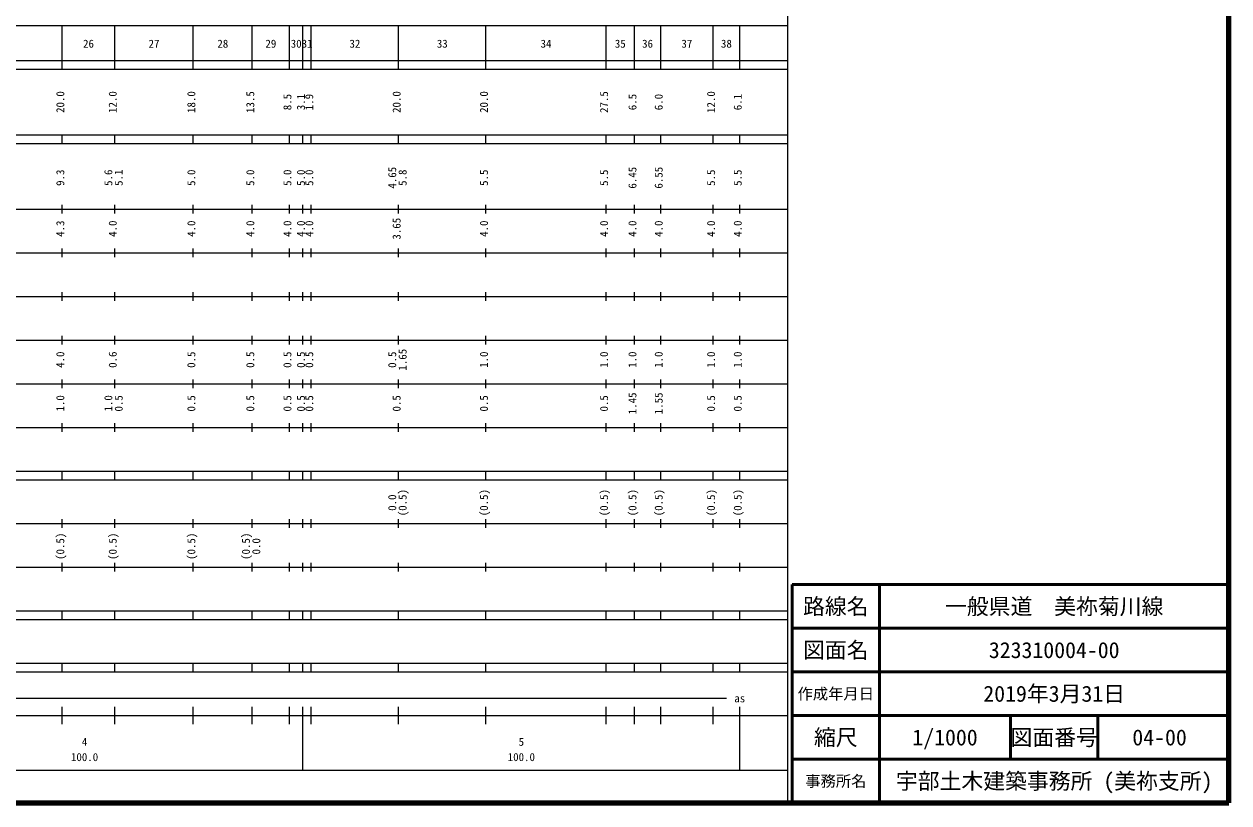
# Model space of a CAD drawing. Units: millimetres on the paper, enlarged 1000 times. Extents: x 40000 to 680000, y 20000 to 380000.
# Drawn here: x 404153 to 680000, y 20000 to 198357 of the extents above; entities that cross this region are included whole.
import ezdxf
from ezdxf.enums import TextEntityAlignment as Align

# ---------------------------------------------------------------- set-up
doc = ezdxf.new("R2010")
doc.units = ezdxf.units.MM
doc.header["$LTSCALE"] = 1000
for name, color, linetype, lineweight in [('M-TTL', 2, 'Continuous', 140), ('M-TTL-BAND', 7, 'Continuous', 25), ('M-TTL-FRAM', 2, 'Continuous', 50), ('M-TTL-LINE', 7, 'Continuous', 50)]:
    doc.layers.add(name, color=color, linetype=linetype, lineweight=lineweight)
doc.layers.add('M-TTL-TXT', color=7, linetype='Continuous')
doc.styles.add('ＭＳ ゴシック', font='')
doc.styles.get('ＭＳ ゴシック').set_extended_font_data('MS Gothic')

msp = doc.modelspace()

# ---------------------------------------------------------------- linework, layer by layer
at = {"layer": 'M-TTL'}
for p, q in [((680000, 20000), (680000, 380000)), ((40000, 20000), (680000, 20000))]:
    msp.add_line(p, q, dxfattribs=at)
at = {"layer": 'M-TTL-BAND'}
for p, q in [((579000, 20000), (579000, 370000)), ((68000, 198000), (579000, 198000)), ((412900, 188000), (412900, 198000)), ((424900, 188000), (424900, 198000)), ((442900, 188000), (442900, 198000)), ((456400, 188000), (456400, 198000)), ((464900, 188000), (464900, 198000)), ((468000, 188000), (468000, 198000)), ((469900, 188000), (469900, 198000)), ((489900, 188000), (489900, 198000)), ((509900, 188000), (509900, 198000)), ((537400, 188000), (537400, 198000)), ((543900, 188000), (543900, 198000)), ((549900, 188000), (549900, 198000)), ((561900, 188000), (561900, 198000)), ((568000, 188000), (568000, 198000)), ((40000, 190000), (579000, 190000)), ((40000, 188000), (579000, 188000)), ((40000, 173000), (579000, 173000)), ((412900, 171000), (412900, 173000)), ((424900, 171000), (424900, 173000)), ((442900, 171000), (442900, 173000)), ((456400, 171000), (456400, 173000)), ((464900, 171000), (464900, 173000)), ((468000, 171000), (468000, 173000)), ((469900, 171000), (469900, 173000)), ((489900, 171000), (489900, 173000)), ((509900, 171000), (509900, 173000)), ((537400, 171000), (537400, 173000)), ((543900, 171000), (543900, 173000)), ((549900, 171000), (549900, 173000)), ((561900, 171000), (561900, 173000)), ((568000, 171000), (568000, 173000)), ((40000, 171000), (579000, 171000)), ((40000, 156000), (579000, 156000)), ((412900, 155000), (412900, 157000)), ((424900, 155000), (424900, 157000)), ((442900, 155000), (442900, 157000)), ((456400, 155000), (456400, 157000)), ((464900, 155000), (464900, 157000)), ((468000, 155000), (468000, 157000)), ((469900, 155000), (469900, 157000)), ((489900, 155000), (489900, 157000)), ((509900, 155000), (509900, 157000)), ((537400, 155000), (537400, 157000)), ((543900, 155000), (543900, 157000)), ((549900, 155000), (549900, 157000)), ((561900, 155000), (561900, 157000)), ((568000, 155000), (568000, 157000)), ((412900, 145000), (412900, 147000)), ((424900, 145000), (424900, 147000)), ((442900, 145000), (442900, 147000)), ((456400, 145000), (456400, 147000)), ((464900, 145000), (464900, 147000)), ((468000, 145000), (468000, 147000)), ((469900, 145000), (469900, 147000)), ((489900, 145000), (489900, 147000)), ((509900, 145000), (509900, 147000)), ((537400, 145000), (537400, 147000)), ((543900, 145000), (543900, 147000)), ((549900, 145000), (549900, 147000)), ((561900, 145000), (561900, 147000)), ((568000, 145000), (568000, 147000)), ((46000, 146000), (579000, 146000)), ((52000, 136000), (579000, 136000)), ((412900, 135000), (412900, 137000)), ((424900, 135000), (424900, 137000)), ((442900, 135000), (442900, 137000)), ((456400, 135000), (456400, 137000)), ((464900, 135000), (464900, 137000)), ((468000, 135000), (468000, 137000)), ((469900, 135000), (469900, 137000)), ((489900, 135000), (489900, 137000)), ((509900, 135000), (509900, 137000)), ((537400, 135000), (537400, 137000)), ((543900, 135000), (543900, 137000)), ((549900, 135000), (549900, 137000)), ((561900, 135000), (561900, 137000)), ((568000, 135000), (568000, 137000)), ((412900, 125000), (412900, 127000)), ((424900, 125000), (424900, 127000)), ((442900, 125000), (442900, 127000)), ((456400, 125000), (456400, 127000)), ((464900, 125000), (464900, 127000)), ((468000, 125000), (468000, 127000)), ((469900, 125000), (469900, 127000)), ((489900, 125000), (489900, 127000)), ((509900, 125000), (509900, 127000)), ((537400, 125000), (537400, 127000)), ((543900, 125000), (543900, 127000)), ((549900, 125000), (549900, 127000)), ((561900, 125000), (561900, 127000)), ((568000, 125000), (568000, 127000)), ((46000, 126000), (579000, 126000)), ((52000, 116000), (579000, 116000)), ((412900, 115000), (412900, 117000)), ((424900, 115000), (424900, 117000)), ((442900, 115000), (442900, 117000)), ((456400, 115000), (456400, 117000)), ((464900, 115000), (464900, 117000)), ((468000, 115000), (468000, 117000)), ((469900, 115000), (469900, 117000)), ((489900, 115000), (489900, 117000)), ((509900, 115000), (509900, 117000)), ((537400, 115000), (537400, 117000)), ((543900, 115000), (543900, 117000)), ((549900, 115000), (549900, 117000)), ((561900, 115000), (561900, 117000)), ((568000, 115000), (568000, 117000)), ((46000, 106000), (579000, 106000)), ((412900, 105000), (412900, 107000)), ((424900, 105000), (424900, 107000)), ((442900, 105000), (442900, 107000)), ((456400, 105000), (456400, 107000)), ((464900, 105000), (464900, 107000)), ((468000, 105000), (468000, 107000)), ((469900, 105000), (469900, 107000)), ((489900, 105000), (489900, 107000)), ((509900, 105000), (509900, 107000)), ((537400, 105000), (537400, 107000)), ((543900, 105000), (543900, 107000)), ((549900, 105000), (549900, 107000)), ((561900, 105000), (561900, 107000)), ((568000, 105000), (568000, 107000)), ((40000, 96000), (579000, 96000)), ((40000, 94000), (579000, 94000)), ((412900, 94000), (412900, 96000)), ((424900, 94000), (424900, 96000)), ((442900, 94000), (442900, 96000)), ((456400, 94000), (456400, 96000)), ((464900, 94000), (464900, 96000)), ((468000, 94000), (468000, 96000)), ((469900, 94000), (469900, 96000)), ((489900, 94000), (489900, 96000)), ((509900, 94000), (509900, 96000)), ((537400, 94000), (537400, 96000)), ((543900, 94000), (543900, 96000)), ((549900, 94000), (549900, 96000)), ((561900, 94000), (561900, 96000)), ((568000, 94000), (568000, 96000)), ((49000, 84000), (579000, 84000)), ((412900, 83000), (412900, 85000)), ((424900, 83000), (424900, 85000)), ((442900, 83000), (442900, 85000)), ((456400, 83000), (456400, 85000)), ((464900, 83000), (464900, 85000)), ((468000, 83000), (468000, 85000)), ((469900, 83000), (469900, 85000)), ((489900, 83000), (489900, 85000)), ((509900, 83000), (509900, 85000)), ((537400, 83000), (537400, 85000)), ((543900, 83000), (543900, 85000)), ((549900, 83000), (549900, 85000)), ((561900, 83000), (561900, 85000)), ((568000, 83000), (568000, 85000)), ((412900, 73000), (412900, 75000)), ((424900, 73000), (424900, 75000)), ((442900, 73000), (442900, 75000)), ((456400, 73000), (456400, 75000)), ((464900, 73000), (464900, 75000)), ((468000, 73000), (468000, 75000)), ((469900, 73000), (469900, 75000)), ((489900, 73000), (489900, 75000)), ((509900, 73000), (509900, 75000)), ((537400, 73000), (537400, 75000)), ((543900, 73000), (543900, 75000)), ((549900, 73000), (549900, 75000)), ((561900, 73000), (561900, 75000)), ((568000, 73000), (568000, 75000)), ((40000, 74000), (579000, 74000)), ((40000, 64000), (579000, 64000)), ((412900, 62000), (412900, 64000)), ((424900, 62000), (424900, 64000)), ((442900, 62000), (442900, 64000)), ((456400, 62000), (456400, 64000)), ((464900, 62000), (464900, 64000)), ((468000, 62000), (468000, 64000)), ((469900, 62000), (469900, 64000)), ((489900, 62000), (489900, 64000)), ((509900, 62000), (509900, 64000)), ((537400, 62000), (537400, 64000)), ((543900, 62000), (543900, 64000)), ((549900, 62000), (549900, 64000)), ((561900, 62000), (561900, 64000)), ((568000, 62000), (568000, 64000)), ((40000, 62000), (579000, 62000)), ((40000, 52000), (579000, 52000)), ((40000, 50000), (579000, 50000)), ((412900, 50000), (412900, 52000)), ((424900, 50000), (424900, 52000)), ((442900, 50000), (442900, 52000)), ((456400, 50000), (456400, 52000)), ((464900, 50000), (464900, 52000)), ((468000, 50000), (468000, 52000)), ((469900, 50000), (469900, 52000)), ((489900, 50000), (489900, 52000)), ((509900, 50000), (509900, 52000)), ((537400, 50000), (537400, 52000)), ((543900, 50000), (543900, 52000)), ((549900, 50000), (549900, 52000)), ((561900, 50000), (561900, 52000)), ((568000, 50000), (568000, 52000)), ((71000, 44000), (565000, 44000)), ((412900, 38000), (412900, 42000)), ((424900, 38000), (424900, 42000)), ((442900, 38000), (442900, 42000)), ((456400, 38000), (456400, 42000)), ((464900, 38000), (464900, 42000)), ((468000, 27500), (468000, 42000)), ((469900, 38000), (469900, 42000)), ((489900, 38000), (489900, 42000)), ((509900, 38000), (509900, 42000)), ((537400, 38000), (537400, 42000)), ((543900, 38000), (543900, 42000)), ((549900, 38000), (549900, 42000)), ((561900, 38000), (561900, 42000)), ((568000, 27500), (568000, 42000)), ((40000, 40000), (579000, 40000)), ((68000, 27500), (579000, 27500))]:
    msp.add_line(p, q, dxfattribs=at)
at = {"layer": 'M-TTL-FRAM'}
for p, q in [((680000, 70000), (580000, 70000)), ((580000, 70000), (580000, 20000))]:
    msp.add_line(p, q, dxfattribs=at)
at = {"layer": 'M-TTL-LINE'}
for p, q in [((600000, 70000), (600000, 20000)), ((680000, 60000), (580000, 60000)), ((680000, 50000), (580000, 50000)), ((680000, 40000), (580000, 40000)), ((630000, 40000), (630000, 30000)), ((650000, 40000), (650000, 30000)), ((680000, 30000), (580000, 30000))]:
    msp.add_line(p, q, dxfattribs=at)

# ---------------------------------------------------------------- texts
at = {"layer": 'M-TTL-BAND', "style": 'ＭＳ ゴシック'}
for s, p in [('26', (418900, 192405)), ('27', (433900, 192405)), ('28', (449650, 192405)), ('29', (460650, 192405)), ('30', (466450, 192405)), ('31', (468950, 192405)), ('32', (479900, 192405)), ('33', (499900, 192405)), ('34', (523650, 192405)), ('35', (540650, 192405)), ('36', (546900, 192405)), ('37', (555900, 192405)), ('38', (564950, 192405)), ('as', (568000, 42500)), ('4', (418000, 32523)), ('5', (518000, 32523)), ('100.0', (418000, 29033)), ('100.0', (518000, 29033))]:
    msp.add_text(s, height=1833, dxfattribs=at).set_placement(p, align=Align.BOTTOM_CENTER)
for s, p in [('20.0', (413900, 180500)), ('12.0', (425900, 180500)), ('18.0', (443900, 180500)), ('13.5', (457400, 180500)), ('8.5', (465900, 180500)), ('3.1', (469000, 180500)), ('1.9', (470900, 180500)), ('20.0', (490900, 180500)), ('20.0', (510900, 180500)), ('27.5', (538400, 180500)), ('6.5', (544900, 180500)), ('6.0', (550900, 180500)), ('12.0', (562900, 180500)), ('6.1', (569000, 180500)), ('4.65', (489900, 163174)), ('6.45', (544900, 163174)), ('6.55', (550900, 163174)), ('9.3', (413900, 163174)), ('5.6', (424900, 163174)), ('5.1', (427270, 163174)), ('5.0', (443900, 163174)), ('5.0', (457400, 163174)), ('5.0', (465900, 163174)), ('5.0', (469000, 163174)), ('5.0', (470900, 163174)), ('5.8', (492270, 163174)), ('5.5', (510900, 163174)), ('5.5', (538400, 163174)), ('5.5', (562900, 163174)), ('5.5', (569000, 163174)), ('4.3', (413900, 151500)), ('4.0', (425900, 151500)), ('4.0', (443900, 151500)), ('4.0', (457400, 151500)), ('4.0', (465900, 151500)), ('4.0', (469000, 151500)), ('4.0', (470900, 151500)), ('3.65', (490900, 151500)), ('4.0', (510900, 151500)), ('4.0', (538400, 151500)), ('4.0', (544900, 151500)), ('4.0', (550900, 151500)), ('4.0', (562900, 151500)), ('4.0', (569000, 151500)), ('4.0', (413900, 121500)), ('0.6', (425900, 121500)), ('0.5', (443900, 121500)), ('0.5', (457400, 121500)), ('0.5', (465900, 121500)), ('0.5', (469000, 121500)), ('0.5', (470900, 121500)), ('0.5', (489900, 121500)), ('1.65', (492270, 121500)), ('1.0', (510900, 121500)), ('1.0', (538400, 121500)), ('1.0', (544900, 121500)), ('1.0', (550900, 121500)), ('1.0', (562900, 121500)), ('1.0', (569000, 121500)), ('1.0', (413900, 111500)), ('1.0', (424900, 111500)), ('0.5', (427270, 111500)), ('0.5', (443900, 111500)), ('0.5', (457400, 111500)), ('0.5', (465900, 111500)), ('0.5', (469000, 111500)), ('0.5', (470900, 111500)), ('0.5', (490900, 111500)), ('0.5', (510900, 111500)), ('0.5', (538400, 111500)), ('1.45', (544900, 111500)), ('1.55', (550900, 111500)), ('0.5', (562900, 111500)), ('0.5', (569000, 111500)), ('(0.5)', (492270, 88764)), ('(0.5)', (510900, 88764)), ('(0.5)', (538400, 88764)), ('(0.5)', (544900, 88764)), ('(0.5)', (550900, 88764)), ('(0.5)', (562900, 88764)), ('(0.5)', (569000, 88764)), ('0.0', (489900, 88764)), ('(0.5)', (413900, 78764)), ('(0.5)', (425900, 78764)), ('(0.5)', (443900, 78764)), ('(0.5)', (456400, 78764)), ('0.0', (458770, 78764))]:
    msp.add_text(s, height=1833, rotation=90, dxfattribs=at).set_placement(p, align=Align.BOTTOM_CENTER)
at = {"layer": 'M-TTL-TXT', "style": 'ＭＳ ゴシック'}
for s, height, p in [('路線名', 3666, (590000, 65000)), ('路線名', 3666, (590000, 65000)), ('一般県道\u3000美祢菊川線', 3666, (640000, 65000)), ('図面名', 3666, (590000, 55000)), ('図面名', 3666, (590000, 55000)), ('323310004-00', 3666, (640000, 55000)), ('2019年3月31日', 3666, (640000, 45000)), ('作成年月日', 2566, (590000, 45000)), ('作成年月日', 2566, (590000, 45000)), ('縮尺', 3666, (590000, 35000)), ('縮尺', 3666, (590000, 35000)), ('1/1000', 3666, (615000, 35000)), ('図面番号', 3666, (640000, 35000)), ('図面番号', 3666, (640000, 35000)), ('04-00', 3666, (664125, 35000)), ('事務所名', 2566, (590000, 25000)), ('事務所名', 2566, (590000, 25000)), ('宇部土木建築事務所 (美祢支所)', 3666, (640000, 25000))]:
    msp.add_text(s, height=height, dxfattribs=at).set_placement(p, align=Align.MIDDLE_CENTER)

doc.saveas('drawing.dxf')
